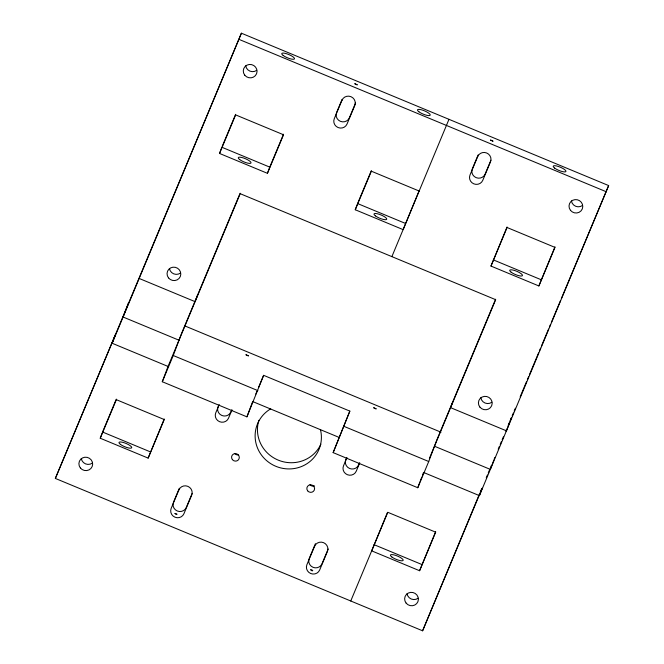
<?xml version="1.0" encoding="UTF-8"?>
<svg xmlns="http://www.w3.org/2000/svg" width="664" height="664" viewBox="0 0 664 664"><rect width="100%" height="100%" fill="white"/><g stroke="black" fill="none" stroke-linecap="round" stroke-linejoin="round"><path stroke-width="1" d="M482.114 488.314L422.603 630.8L55.353 478.429L241.397 33.2L608.647 185.571L479.408 495.626L423.524 472.436L422.487 475.2M495.61 299.223L436.804 440.016L428.728 461.513L417.772 487.733L333.145 452.624L349.845 411.107L263.625 375.334L246.925 416.843L162.29 381.734L168.042 366.437L112.158 343.255L115.262 334.98L55.353 478.429M128.542 302.56L123.106 317.027L178.998 340.217M112.158 343.255L241.397 33.2M100.239 438.232L116.349 399.678L164.249 419.548L148.147 458.11L100.239 438.232L102.239 432.92M219.535 153.45L221.859 147.25L269.767 167.12L267.434 173.321L219.535 153.45L235.637 114.889L283.536 134.767L267.434 173.321M162.29 381.734L173.246 355.514L181.322 334.017M197.432 295.455L195.1 301.655L139.216 278.473M148.147 458.11L164.224 418.992M246.925 416.843L252.312 402.508M419.233 190.518L403.156 229.636L355.257 209.758L357.257 204.446M448.972 119.321L391.884 256.628M333.145 452.624L349.845 411.107M387.378 512.683L371.691 550.863L419.59 570.733L435.692 532.171L387.793 512.301L350.75 600.986M490.978 266.073L507.08 227.511L554.988 247.39L538.877 285.952L490.978 266.073L507.055 226.955M417.772 487.733L419.731 482.52M420.063 481.649L421.789 477.042M452.906 401.454L450.582 407.654L506.466 430.845L511.388 417.756L510.184 420.611M419.59 570.733L435.667 531.615M538.877 285.952L554.963 246.834M422.603 630.8L479.474 494.016M479.408 495.626L482.172 488.272M493.883 460.036L490.364 469.406L434.472 446.216M494.199 459.189L494.838 457.488M116.316 399.122L102.571 432.032L150.471 451.91M222.257 146.304L235.612 114.332M181.72 333.079L240.127 193.224M168.042 366.437L240.194 193.689L495.676 299.688L429.392 458.392M269.767 167.12L283.511 134.203M179.305 488.297L173.503 502.183A6.914 6.69 20.6 0 0 177.313 510.998A6.914 6.69 20.6 0 0 186.277 507.479L192.079 493.601M342.01 99.558L336.598 112.515A6.914 6.69 20.6 0 0 340.408 121.329A6.914 6.69 20.6 0 0 349.372 117.81L355.555 103.003M219.228 404.542L215.75 412.867A6.914 6.69 20.6 0 0 219.56 421.69A6.914 6.69 20.6 0 0 228.524 418.171L232.002 409.837M231.628 410.12L230.856 411.971A6.914 6.69 20.6 0 1 221.892 415.49A6.914 6.69 20.6 0 1 218.082 406.667M255.798 394.059L256.976 391.254M258.537 387.502L263.625 375.334M371.334 170.648L357.589 203.557L405.488 223.436M355.257 209.758L371.359 171.204L419.266 191.074M346.591 457.82L345.819 459.671A6.914 6.69 20.6 0 0 349.629 468.485A6.914 6.69 20.6 0 0 358.593 464.966L359.365 463.115M346.965 457.537L343.487 465.871A6.914 6.69 20.6 0 0 347.297 474.685A6.914 6.69 20.6 0 0 356.261 471.166L359.739 462.841M315.408 543.691L309.225 558.49A6.914 6.69 20.6 0 0 313.034 567.313A6.914 6.69 20.6 0 0 321.998 563.794L328.182 548.987M478.121 154.944L472.32 168.822A6.914 6.69 20.6 0 0 476.129 177.645A6.914 6.69 20.6 0 0 485.094 174.126L490.895 160.248M480.271 492.107L481.466 489.252M486.247 477.814L487.434 474.951M488.231 473.05L489.426 470.187M490.223 468.278L491.418 465.422M608.647 185.571L561.346 298.584M498.199 449.213L499.394 446.357M500.191 444.448L501.395 441.593M502.191 439.684L503.395 436.821M505.794 431.102L506.591 429.193M508.184 425.383L509.388 422.52M512.185 415.847L513.38 412.991M514.185 411.082L515.38 408.219M520.178 396.781L526.577 381.526M527.374 379.617L528.569 376.762M529.374 374.853L538.562 352.924M539.359 351.015L540.562 348.16M541.359 346.251L548.555 329.087M549.352 327.186L550.556 324.322M551.352 322.413L560.549 300.485M239.065 39.4L606.315 191.772M493.31 259.873L541.21 279.752M184.708 325.866L440.996 432.198M173.246 355.514L257.873 390.623M344.093 426.404L428.728 461.513M252.669 401.554L338.897 437.327M374.023 544.663L421.922 564.533M491.858 402.235A6.914 6.69 20.6 0 1 480.794 397.645M582.469 205.475A6.914 6.69 20.6 0 1 571.405 200.885M180.492 273.045A6.914 6.69 20.6 0 1 169.428 268.455M256.736 70.326A6.914 6.69 20.6 0 1 245.672 65.736M92.346 463.082A6.914 6.69 20.6 0 1 81.282 458.492M238.31 454.906A3.893 3.76 20.6 0 1 234.724 453.421M320.405 429.442A33.283 32.179 20.6 0 1 299.63 467.215A33.283 32.179 20.6 0 1 258.47 450.142A33.283 32.179 20.6 0 1 270.721 408.833M314.562 485.899A3.893 3.76 20.6 0 1 309.988 484.645M418.088 598.231A6.914 6.69 20.6 0 1 407.024 593.641M320.895 444.158A33.283 32.179 20.6 0 1 279.013 460.442A33.283 32.179 20.6 0 1 258.894 420.287M310.719 569.812C312.586 572.053 314.064 570.044 310.76 569.762M174.997 513.496C176.865 515.745 178.342 513.729 175.039 513.446M178.906 489.874L171.171 508.383A6.914 6.69 20.6 0 0 174.981 517.206A6.914 6.69 20.6 0 0 183.945 513.687L191.68 495.178A6.914 6.69 20.6 0 0 187.87 486.355A6.914 6.69 20.6 0 0 178.906 489.874M342.002 100.206L334.266 118.715A6.914 6.69 20.6 0 0 338.076 127.538A6.914 6.69 20.6 0 0 347.04 124.01L354.775 105.51A6.914 6.69 20.6 0 0 350.966 96.687A6.914 6.69 20.6 0 0 342.002 100.206M314.628 546.19L306.892 564.699A6.914 6.69 20.6 0 0 310.702 573.513A6.914 6.69 20.6 0 0 319.666 569.994L327.402 551.485A6.914 6.69 20.6 0 0 323.592 542.671A6.914 6.69 20.6 0 0 314.628 546.19M477.723 156.521L469.996 175.03A6.914 6.69 20.6 0 0 473.805 183.845A6.914 6.69 20.6 0 0 482.769 180.326L490.497 161.817A6.914 6.69 20.6 0 0 486.687 152.994A6.914 6.69 20.6 0 0 477.723 156.521M354.866 83.772L357.19 84.826L354.866 83.772M246.012 354.792L248.336 355.846L246.012 354.792M490.588 140.079L492.912 141.142L490.588 140.079M373.749 407.787L376.073 408.85L373.749 407.787M554.623 168.092A6.914 1.768 22.7 0 0 565.587 171.785A6.914 1.768 22.7 0 0 558.524 166.515A6.914 1.768 22.7 0 0 554.623 168.092M570.467 210.314A6.914 6.69 20.6 0 0 582.286 208.944A6.914 6.69 20.6 0 0 574.933 199.632A6.914 6.69 20.6 0 0 570.467 210.314M511.139 272.207A6.914 1.768 22.7 0 0 522.103 275.9A6.914 1.768 22.7 0 0 515.04 270.63A6.914 1.768 22.7 0 0 511.139 272.207M479.864 407.073A6.914 6.69 20.6 0 0 491.675 405.704A6.914 6.69 20.6 0 0 484.322 396.391A6.914 6.69 20.6 0 0 479.864 407.073M168.498 277.884A6.914 6.69 20.6 0 0 180.309 276.523A6.914 6.69 20.6 0 0 172.955 267.202A6.914 6.69 20.6 0 0 168.498 277.884M244.734 75.165A6.914 6.69 20.6 0 0 256.545 73.795A6.914 6.69 20.6 0 0 249.199 64.483A6.914 6.69 20.6 0 0 244.734 75.165M283.179 55.469A6.914 1.768 22.7 0 0 294.144 59.162A6.914 1.768 22.7 0 0 287.08 53.892A6.914 1.768 22.7 0 0 283.179 55.469M239.696 159.584A6.914 1.768 22.7 0 0 250.66 163.278A6.914 1.768 22.7 0 0 243.597 158.007A6.914 1.768 22.7 0 0 239.696 159.584M375.417 215.891A6.914 1.768 22.7 0 0 386.382 219.585A6.914 1.768 22.7 0 0 379.318 214.314A6.914 1.768 22.7 0 0 375.417 215.891M418.901 111.784A6.914 1.768 22.7 0 0 429.865 115.478A6.914 1.768 22.7 0 0 422.802 110.207A6.914 1.768 22.7 0 0 418.901 111.784M232.392 459.621A3.893 3.76 20.6 0 0 239.032 458.849A3.893 3.76 20.6 0 0 234.898 453.612A3.893 3.76 20.6 0 0 232.392 459.621M307.664 490.845A3.893 3.76 20.6 0 0 314.304 490.082A3.893 3.76 20.6 0 0 310.171 484.836A3.893 3.76 20.6 0 0 307.664 490.845M406.086 603.07A6.914 6.69 20.6 0 0 417.897 601.7A6.914 6.69 20.6 0 0 410.551 592.388A6.914 6.69 20.6 0 0 406.086 603.07M391.851 556.996A6.914 1.768 22.7 0 0 402.816 560.682A6.914 1.768 22.7 0 0 395.752 555.411A6.914 1.768 22.7 0 0 391.851 556.996M80.352 467.921A6.914 6.69 20.6 0 0 92.163 466.551A6.914 6.69 20.6 0 0 84.809 457.239A6.914 6.69 20.6 0 0 80.352 467.921M120.4 444.365A6.914 1.768 22.7 0 0 131.364 448.059A6.914 1.768 22.7 0 0 124.301 442.788A6.914 1.768 22.7 0 0 120.4 444.365"/></g></svg>
